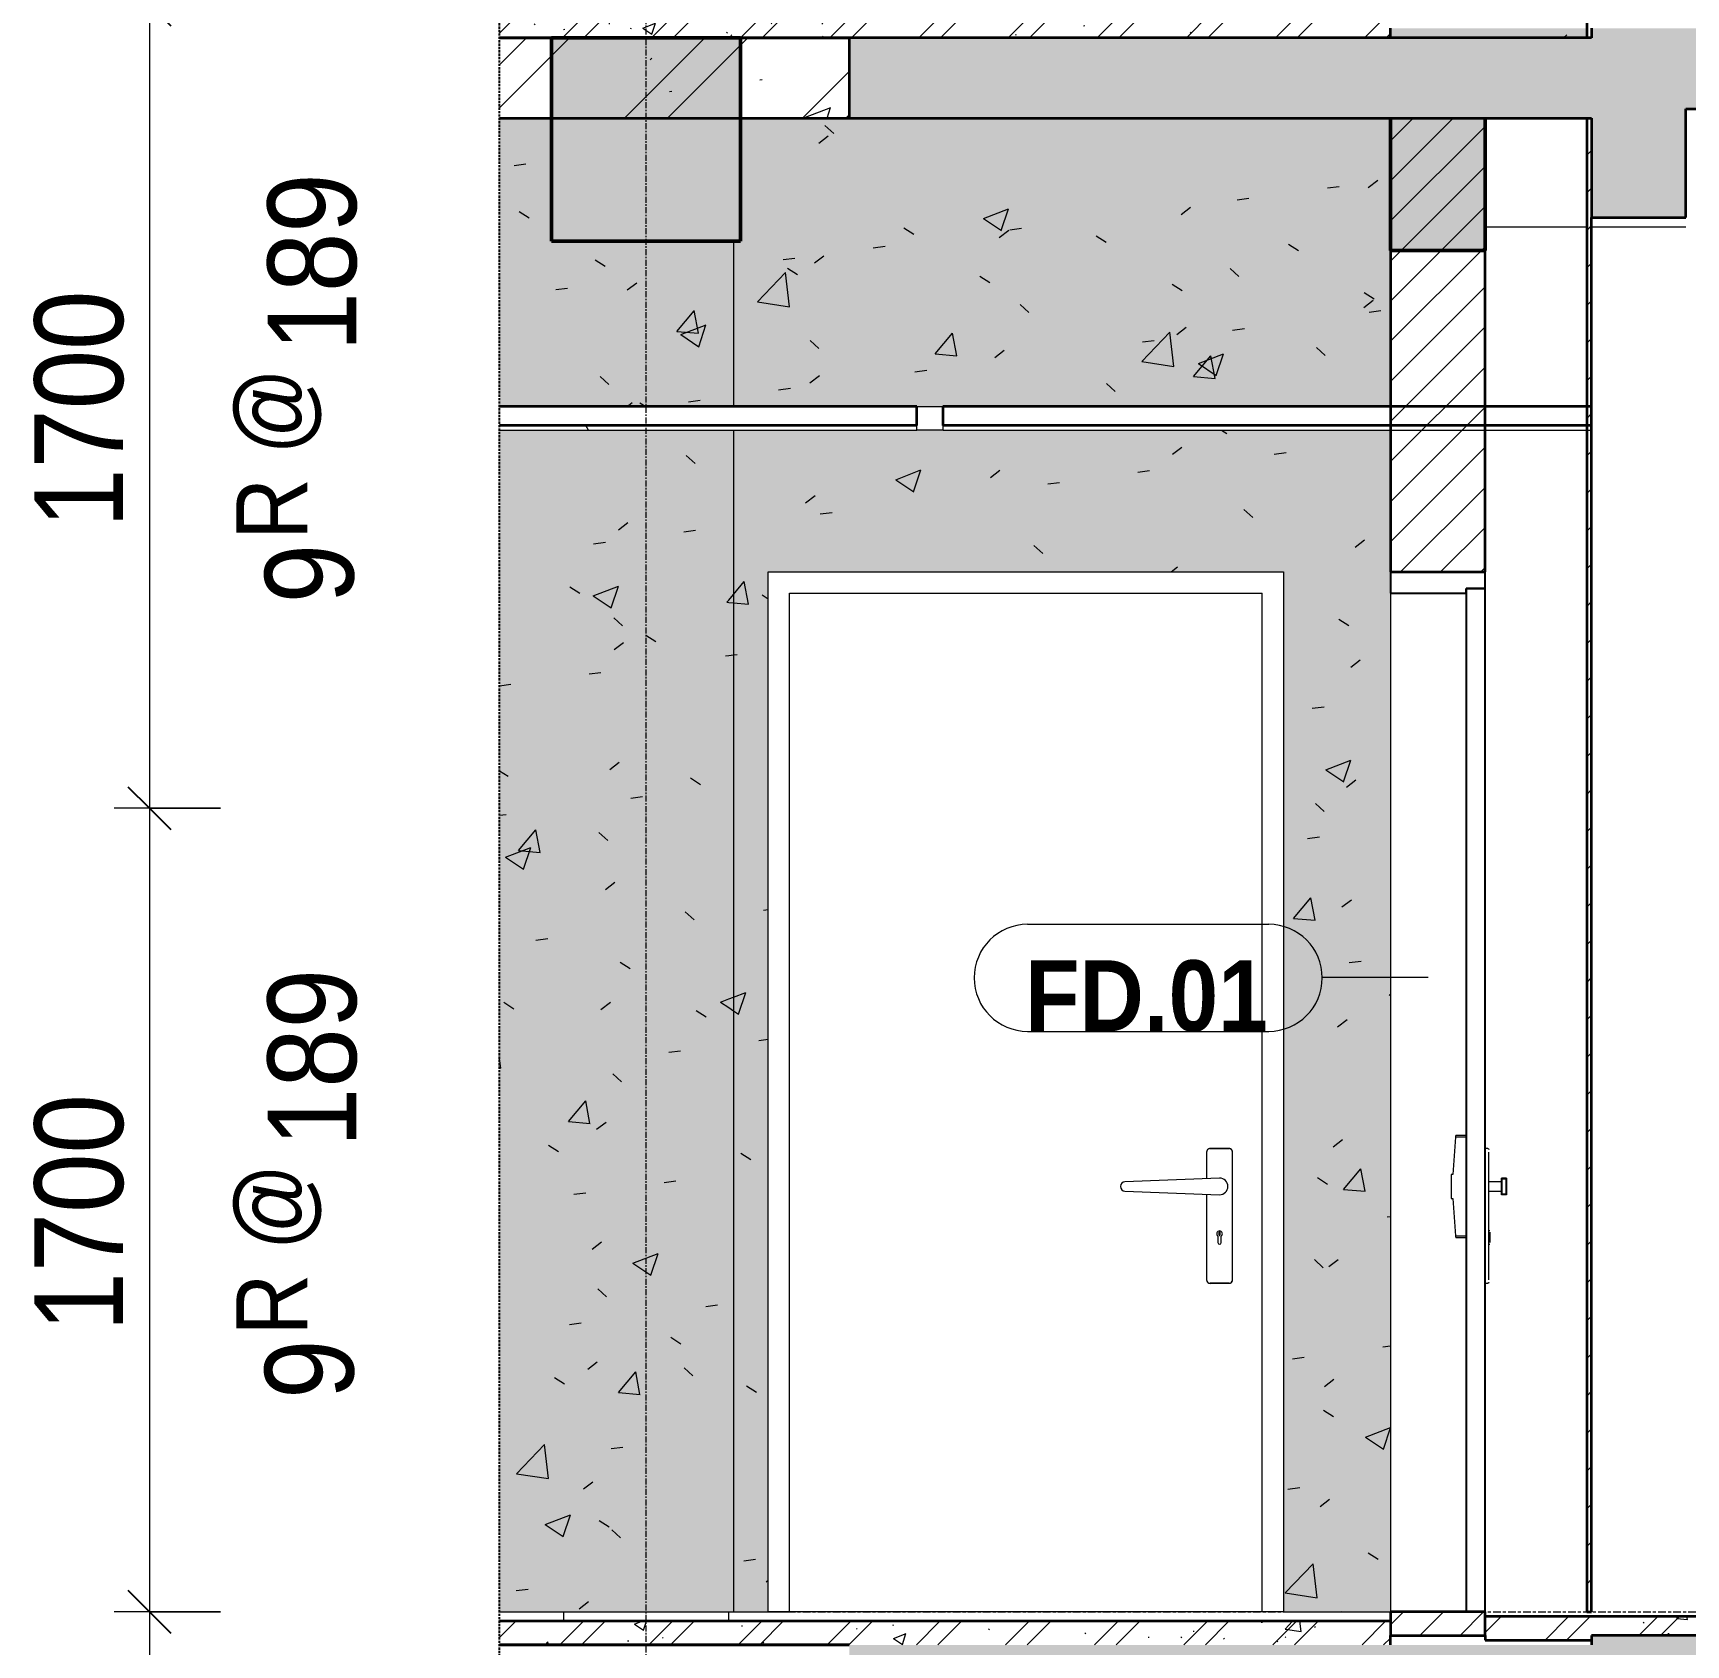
# Model space of a CAD drawing. Header units: millimetres. Extents: x 112507 to 177976, y -4970 to 80839.
# Drawn here: x 161123 to 164620, y 2130 to 5540 of the extents above; entities that cross this region are included whole.
import ezdxf

# ---------------------------------------------------------------- set-up
doc = ezdxf.new("R2010")
doc.units = ezdxf.units.MM
for name, pattern in [('Centre', [31.75, 6.35, -4.7625, 15.875, -4.7625]), ('Grid Line', [22.225, 12.7, -3.175, 3.175, -3.175]), ('Hidden', [7.14375, 4.7625, -2.38125])]:
    doc.linetypes.add(name, pattern=pattern)
for name, color, linetype, lineweight in [('0-4', 90, 'Continuous', 5), ('A-ANNO-DIMS', 211, 'Continuous', 9), ('A-ANNO-DIMS-75', 211, 'Continuous', 9), ('A-CLNG', 13, 'Continuous', 18), ('A-CLNG-1', 7, 'Continuous', 35), ('A-CLNG-FNSH-1', 250, 'Continuous', 18), ('A-CLNG-PATT-1', 13, 'Continuous', 18), ('A-DETL-GENF', 92, 'Continuous', 18), ('A-DETL-GENF-3', 254, 'Continuous', 18), ('A-DETL-GENF-4', 92, 'Hidden', 25), ('A-DETL-MEDM', 33, 'Continuous', 35), ('A-DOOR', 31, 'Continuous', 18), ('A-DOOR-3', 31, 'Continuous', 25), ('A-DOOR-FRAM', 31, 'Continuous', 25), ('A-DOOR-FRAM-1', 31, 'Continuous', 18), ('A-DOOR-IDEN', 31, 'Continuous', 9), ('A-FLOR-FNSH-1', 7, 'Continuous', 35), ('A-FLOR-LEVL-2', 51, 'Centre', 9), ('A-FLOR-PATT-1', 253, 'Continuous', 18), ('A-FLOR-PATT-2', 8, 'Continuous', 18), ('A-WALL', 113, 'Continuous', 18), ('A-WALL-1', 7, 'Continuous', 35), ('A-WALL-PATT-2', 111, 'Continuous', 18), ('I-WALL', 2, 'Continuous', 18), ('S-BEAM-1', 43, 'Continuous', 5), ('S-BEAM-2', 90, 'Continuous', 50), ('S-BEAM-3', 250, 'Continuous', 18), ('S-COLS-6', 250, 'Continuous', 18), ('S-GRID-1', 1, 'Grid Line', 9), ('S-STRS-IDEN-1', 31, 'Continuous', 9)]:
    doc.layers.add(name, color=color, linetype=linetype, lineweight=lineweight)
doc.styles.add('Arial_B_2', font='arialbd.ttf', dxfattribs={"width": 0.9, "height": 150})
doc.styles.add('UTM Avo_1', font='', dxfattribs={"width": 0.9, "height": 187.5})
doc.styles.add('UTM Avo_2', font='', dxfattribs={"width": 0.9, "height": 150})
doc.styles.add('UTM Avo_3', font='', dxfattribs={"width": 0.9, "height": 187.5})
doc.styles.get('UTM Avo_1').set_extended_font_data('UTM Avo')
doc.styles.get('UTM Avo_2').set_extended_font_data('UTM Avo')
doc.styles.get('UTM Avo_3').set_extended_font_data('UTM Avo')
doc.dimstyles.new('1_Dim_chi_tiet_2_5_2', dxfattribs={"dimscale": 304.8, "dimtxt": 187.368928, "dimasz": 0.295276, "dimexe": 0.246063, "dimexo": 0.0625, "dimgap": 0.024606, "dimtad": 1, "dimdec": 0, "dimrnd": 5, "dimzin": 0, "dimdsep": 46, "dimtxsty": 'UTM Avo_1', "dimblk1": 'OBLIQUE', "dimblk2": 'OBLIQUE', "dimsah": 1, "dimcen": 0.09, "dimdle": 0.246063, "dimazin": 0, "dimtfac": 1, "dimtdec": 4, "dimtix": 1, "dimtmove": 0, "dimatfit": 3, "dimfxl": 0.492126, "dimfxlon": 1, "dimtvp": 1, "dimtolj": 1, "dimtzin": 0, "dimarcsym": 2})
pattern_1 = [(50, (74551.6, 15225), (546.553, -47.817), [57.15, -628.65]), (355, (74551.6, 15225), (-105.728, 573.17), [45.72, -502.92]), (100.451, (74597.17, 15221), (440.828, 525.35), [48.57, -534.27]), (46.184, (74551.6, 15377.4), (813.237, -126.13), [85.725, -942.975]), (96.636, (74619.4, 15366.9), (712.21, 742.28), [72.855, -801.405]), (351.184, (74551.6, 15377.4), (712.215, 742.276), [68.58, -754.38]), (21, (74627.8, 15339.3), (454.843, -306.796), [57.15, -628.65]), (326, (74627.8, 15339.3), (185.406, 552.564), [45.72, -502.92]), (71.451, (74665.7, 15313.73), (640.25, 245.764), [48.57, -534.27]), (37.5, (74551.62, 15225), (9.2664, 253.665), [5.029, -491.795, 5.029, -505.511, -504.825]), (37.5, (74551.62, 15225), (9.2664, 253.665), [-1007.364, 5.029, -499.796]), (7.5, (74551.62, 15225), (200.4594, 300.5414), [5.029, -286.055, 5.029, -480.365, -192.405]), (7.5, (74551.62, 15225), (200.4594, 300.5414), [-776.478, 5.029, -187.376]), (327.5, (74381.7, 15225), (406.773, -17.1864), [5.029, -185.471, 5.029, -589.331, -788.67]), (327.5, (74381.7, 15225), (406.773, -17.1864), [-784.86, 5.029, -783.641]), (317.5, (74305.5, 15225), (444.388, 76.28), [5.029, -242.621, 5.029, -389.687, -560.07]), (317.5, (74305.5, 15225), (444.388, 76.28), [-642.366, 5.03, -555.04]), (45, (74551.62, 15225), (-188.5854, 188.5854), []), (45, (74551.62, 15510.75), (-188.5854, 188.5854), [])]
pattern_2 = [(50, (167034.5, 15225), (273.276, -23.909), [28.575, -314.325]), (355, (167034.5, 15225), (-52.8646, 286.585), [22.86, -251.46]), (100.451, (167057.26, 15223), (220.414, 262.6745), [24.285, -267.135]), (46.184, (167034.5, 15301.2), (406.619, -63.0646), [42.862, -471.487]), (96.636, (167068.37, 15295.94), (356.104, 371.141), [36.428, -400.703]), (351.184, (167034.5, 15301.2), (356.107, 371.138), [34.29, -377.19]), (21, (167072.6, 15282.15), (227.4212, -153.398), [28.575, -314.325]), (326, (167072.6, 15282.15), (92.7027, 276.282), [22.86, -251.46]), (71.451, (167091.54, 15269.37), (320.1254, 122.8816), [24.285, -267.135]), (37.5, (167034.49, 15225), (4.6325, 126.8326), [2.515, -245.897, 2.515, -252.755, -252.413]), (37.5, (167034.49, 15225), (4.6325, 126.8326), [-503.682, 2.515, -249.898]), (7.5, (167034.49, 15225), (100.2292, 150.2711), [2.515, -143.027, 2.515, -240.182, -96.203]), (7.5, (167034.49, 15225), (100.2292, 150.2711), [-388.239, 2.515, -93.688]), (327.5, (166949.53, 15225), (203.38684, -8.5935), [2.515, -92.735, 2.515, -294.665, -394.335]), (327.5, (166949.53, 15225), (203.38684, -8.5935), [-392.43, 2.515, -391.82]), (317.5, (166911.43, 15225), (222.1944, 38.1398), [2.515, -121.31, 2.515, -194.843, -280.035]), (317.5, (166911.43, 15225), (222.1944, 38.1398), [-321.183, 2.515, -277.52]), (45, (167034.49, 15225), (-94.2927, 94.2927), []), (45, (167034.49, 15367.88), (-94.2927, 94.2927), [])]
pattern_3 = [(50, (167034.5, 15225), (546.553, -47.817), [57.15, -628.65]), (355, (167034.5, 15225), (-105.728, 573.17), [45.72, -502.92]), (100.451, (167080.04, 15221), (440.828, 525.35), [48.57, -534.27]), (46.184, (167034.5, 15377.4), (813.237, -126.13), [85.725, -942.975]), (96.636, (167102.26, 15366.9), (712.207, 742.283), [72.855, -801.405]), (351.184, (167034.5, 15377.4), (712.215, 742.276), [68.58, -754.38]), (21, (167110.7, 15339.3), (454.843, -306.796), [57.15, -628.65]), (326, (167110.7, 15339.3), (185.406, 552.564), [45.72, -502.92]), (71.451, (167148.6, 15313.73), (640.251, 245.764), [48.57, -534.27]), (37.5, (167034.49, 15225), (9.2664, 253.665), [25.146, -471.678, 25.146, -485.394, -504.825]), (37.5, (167034.49, 15225), (9.2664, 253.665), [-1007.364, 25.146, -479.679]), (7.5, (167034.5, 15225), (200.4594, 300.5414), [25.146, -265.938, 25.146, -460.248, -192.405]), (7.5, (167034.5, 15225), (200.4594, 300.5414), [-776.478, 25.146, -167.259]), (327.5, (166864.56, 15225), (406.7728, -17.1864), [25.146, -165.354, 25.146, -569.214, -788.67]), (327.5, (166864.56, 15225), (406.7728, -17.1864), [-784.86, 25.146, -763.524]), (317.5, (166788.36, 15225), (444.388, 76.28), [25.146, -222.504, 25.146, -369.57, -560.07]), (317.5, (166788.36, 15225), (444.388, 76.28), [-642.366, 25.146, -534.924])]

# ---------------------------------------------------------------- blocks, each defined once
blk = doc.blocks.new('NCV_TKTC_KET CAU_rvt-6-TKCS_THANG BỘ TB5 - MẶT CẮT')
at = {"layer": 'A-FLOR-PATT-1'}
h = blk.add_hatch(dxfattribs=at)
h.set_pattern_fill('FP_8', color=256, style=0, pattern_type=2)
h.set_pattern_definition(pattern_1)
h.paths.add_polyline_path([(70204.1, 5360), (70366.9, 5360), (70366.9, 5530), (69626.9, 5530), (69626.9, 5360)])
h = blk.add_hatch(dxfattribs=at)
h.set_pattern_fill('FP_8', color=256, style=0, pattern_type=2)
h.set_pattern_definition(pattern_1)
h.paths.add_polyline_path([(70204.1, 5360), (70366.9, 5360), (70366.9, 5530), (69626.9, 5530), (69626.9, 5360)])
at = {"layer": 'S-BEAM-1'}
for points in [[(69736.9, 5100), (70136.9, 5100), (70136.9, 5530), (69736.9, 5530)], [(71711.9, 5080), (71711.9, 5360), (71511.9, 5360), (71511.9, 5080)]]:
    blk.add_hatch(color=256, dxfattribs=at).paths.add_polyline_path(points)
at = {"layer": 'A-FLOR-FNSH-1'}
for p, q in [((70366.9, 5530), (69626.9, 5530)), ((69626.9, 5360), (70366.9, 5360)), ((70366.9, 2130), (69626.9, 2130))]:
    blk.add_line(p, q, dxfattribs=at)
at = {"layer": 'S-BEAM-2'}
for p, q in [((70136.9, 5530), (69736.9, 5530)), ((69736.9, 5530), (69736.9, 5100)), ((70136.9, 5100), (70136.9, 5530)), ((71511.9, 5360), (71511.9, 5080)), ((71711.9, 5080), (71711.9, 5360)), ((69736.9, 5100), (70136.9, 5100)), ((71511.9, 5080), (71711.9, 5080))]:
    blk.add_line(p, q, dxfattribs=at)
at = {"layer": 'S-BEAM-3'}
for p, q in [((71711.9, 5130), (71926.9, 5130)), ((71936.9, 5130), (72136.9, 5130))]:
    blk.add_line(p, q, dxfattribs=at)
at = {"layer": 'S-COLS-6'}
for p, q in [((69761.9, 2200), (69761.9, 2180)), ((70111.9, 2180), (70111.9, 2200))]:
    blk.add_line(p, q, dxfattribs=at)
blk = doc.blocks.new('FD_01 - FD_01-1200x2200mm-V77-TKCS_THANG BỘ TB5 - MẶT CẮT')
at = {"layer": 'A-DOOR'}
for p, q in [((71649.6, 3204.4), (71643.4, 3125.4)), ((71671.9, 3204.4), (71649.6, 3204.4)), ((71671.9, 3208), (71649.9, 3208)), ((71671.9, 2995.6), (71671.9, 3204.4)), ((71717.9, 3180), (71711.9, 3180)), ((71719.9, 2902.5), (71719.9, 3172.5)), ((71640.2, 3125.4), (71640.2, 3074.6)), ((71643.4, 3125.4), (71640.2, 3125.4)), ((71757, 3117.5), (71746.9, 3117.5)), ((71746.9, 3116.4), (71746.9, 3117.5)), ((71757, 3117.5), (71757, 3116.4)), ((71746.9, 3110), (71720, 3110)), ((71720, 3109.7), (71720, 3110)), ((71720, 3090), (71720, 3090.3)), ((71720, 3090), (71746.9, 3090)), ((71746.9, 3082.5), (71746.9, 3083.6)), ((71757, 3082.5), (71746.9, 3082.5)), ((71757, 3083.6), (71757, 3082.5)), ((71640.2, 3074.6), (71643.4, 3074.6)), ((71643.4, 3074.6), (71649.6, 2995.6)), ((71649.6, 2995.6), (71671.9, 2995.6)), ((71649.9, 2992.1), (71671.9, 2992.1)), ((71721.9, 3006), (71719.9, 3006)), ((71721.9, 2995.1), (71719.9, 2995.1)), ((71719.9, 2977.7), (71721.9, 2977.7)), ((71721.9, 3003.2), (71721.9, 2995.1)), ((71721.9, 3003), (71721.9, 3003)), ((71721.9, 3003), (71721.9, 2997)), ((71721.9, 2997), (71721.9, 2997)), ((71721.9, 2995.1), (71721.9, 2996.2)), ((71721.9, 2995.1), (71721.9, 2981.2)), ((71721.9, 2981.2), (71721.9, 2981.2)), ((71711.9, 2895), (71717.9, 2895))]:
    blk.add_line(p, q, dxfattribs=at)
at = {"layer": 'A-DOOR', "flags": 128}
for points in [[(71649.9, 3208), (71649.8, 3207.5), (71649.7, 3206.3), (71649.6, 3204.4)], [(71717.9, 3180), (71718, 3180), (71718.1, 3180), (71718.2, 3180), (71718.3, 3180), (71718.3, 3180), (71718.4, 3179.9), (71718.5, 3179.9), (71718.6, 3179.9), (71718.6, 3179.9), (71718.7, 3179.8), (71718.8, 3179.8), (71718.9, 3179.8)], [(71719, 3179.7), (71719.1, 3179.7), (71719.1, 3179.6), (71719.2, 3179.6), (71719.3, 3179.5), (71719.3, 3179.4), (71719.4, 3179.4), (71719.4, 3179.3), (71719.5, 3179.3), (71719.5, 3179.2), (71719.6, 3179.1), (71719.6, 3179.1), (71719.7, 3179), (71719.7, 3178.9), (71719.7, 3178.9), (71719.8, 3178.8), (71719.8, 3178.7), (71719.8, 3178.6), (71719.9, 3178.6), (71719.9, 3178.5), (71719.9, 3178.4), (71719.9, 3178.3), (71719.9, 3178.3), (71719.9, 3178.2), (71719.9, 3178.1), (71719.9, 3178), (71719.9, 3178)], [(71649.6, 2995.6), (71649.7, 2993.7), (71649.8, 2992.5), (71649.9, 2992.1)], [(71718.9, 2895.2), (71718.8, 2895.2), (71718.7, 2895.2), (71718.7, 2895.1), (71718.6, 2895.1), (71718.5, 2895.1), (71718.4, 2895.1), (71718.4, 2895), (71718.3, 2895), (71718.2, 2895), (71718.1, 2895), (71718, 2895), (71718, 2895), (71717.9, 2895)], [(71719.9, 2897), (71719.9, 2896.9), (71719.9, 2896.8), (71719.9, 2896.8), (71719.9, 2896.7), (71719.9, 2896.6), (71719.9, 2896.5), (71719.9, 2896.4), (71719.8, 2896.4), (71719.8, 2896.3), (71719.8, 2896.2), (71719.7, 2896.1), (71719.7, 2896.1), (71719.7, 2896), (71719.6, 2895.9), (71719.6, 2895.9), (71719.5, 2895.8), (71719.5, 2895.7), (71719.4, 2895.7), (71719.4, 2895.6), (71719.3, 2895.6), (71719.3, 2895.5), (71719.2, 2895.5), (71719.1, 2895.4), (71719.1, 2895.4), (71719, 2895.3)]]:
    blk.add_lwpolyline(points, dxfattribs=at)
at = {"layer": 'A-DOOR-3'}
for p, q in [((71711.9, 4365), (71671.9, 4365)), ((71671.9, 4365), (71671.9, 2200)), ((71711.9, 2200), (71711.9, 4365)), ((71757, 3116.4), (71746.9, 3116.4)), ((71746.9, 3116.4), (71746.9, 3083.6)), ((71757, 3083.6), (71757, 3116.4)), ((71746.9, 3083.6), (71757, 3083.6)), ((71671.9, 2200), (71711.9, 2200))]:
    blk.add_line(p, q, dxfattribs=at)
at = {"layer": 'A-DOOR-FRAM'}
for p, q in [((71711.9, 4400), (71511.9, 4400)), ((71511.9, 4400), (71511.9, 4355)), ((71711.9, 4365), (71711.9, 4400)), ((71511.9, 4355), (71671.9, 4355)), ((71671.9, 4355), (71671.9, 4365)), ((71671.9, 4365), (71711.9, 4365))]:
    blk.add_line(p, q, dxfattribs=at)
at = {"layer": 'A-DOOR-FRAM-1'}
blk.add_line((71511.9, 4355), (71511.9, 2200), dxfattribs=at)
blk = doc.blocks.new('FD_05 - FD_05-1000x2200mm-835433-TKCS_THANG BỘ TB5 - MẶT CẮT')
at = {"layer": 'A-DOOR'}
for p, q in [((71122.8, 3172.5), (71122.8, 3116.5)), ((71170.3, 3180), (71130.3, 3180)), ((71130.3, 3180), (71170.3, 3180)), ((71177.8, 2902.5), (71177.8, 3172.5)), ((71150.3, 3117.5), (70949.9, 3110)), ((70949.9, 3090), (71150.3, 3082.5)), ((71122.8, 3083.5), (71122.8, 2902.5)), ((71146.8, 2995.1), (71146.8, 2981.2)), ((71149.6, 2997), (71149.6, 3003)), ((71151, 3003), (71151, 2997)), ((71153.8, 2981.2), (71153.8, 2995.1)), ((71130.3, 2895), (71170.3, 2895)), ((71170.3, 2895), (71130.3, 2895))]:
    blk.add_line(p, q, dxfattribs=at)
at = {"layer": 'A-DOOR', "flags": 128}
for points in [[(71130.3, 3180), (71130, 3180), (71129.7, 3180), (71129.4, 3179.9), (71129.1, 3179.9), (71128.8, 3179.9), (71128.5, 3179.8), (71128.2, 3179.7), (71128, 3179.6), (71127.7, 3179.5), (71127.4, 3179.4), (71127.1, 3179.3), (71126.8, 3179.2), (71126.6, 3179), (71126.3, 3178.9), (71126.1, 3178.7), (71125.8, 3178.5), (71125.6, 3178.3), (71125.4, 3178.1), (71125.1, 3177.9), (71124.9, 3177.7), (71124.7, 3177.5), (71124.5, 3177.3), (71124.3, 3177), (71124.2, 3176.8), (71124, 3176.6), (71123.8, 3176.3), (71123.7, 3176), (71123.6, 3175.8), (71123.4, 3175.5), (71123.3, 3175.2), (71123.2, 3174.9), (71123.1, 3174.7), (71123, 3174.4), (71123, 3174.1), (71122.9, 3173.8), (71122.9, 3173.5), (71122.8, 3173.2), (71122.8, 3172.9), (71122.8, 3172.6), (71122.8, 3172.5)], [(71177.8, 3172.5), (71177.8, 3172.8), (71177.8, 3173.1), (71177.8, 3173.4), (71177.7, 3173.7), (71177.7, 3174), (71177.6, 3174.3), (71177.5, 3174.6), (71177.4, 3174.9), (71177.3, 3175.1), (71177.2, 3175.4), (71177.1, 3175.7), (71177, 3176), (71176.8, 3176.2), (71176.7, 3176.5), (71176.5, 3176.7), (71176.3, 3177), (71176.1, 3177.2), (71175.9, 3177.4), (71175.7, 3177.7), (71175.5, 3177.9), (71175.3, 3178.1), (71175.1, 3178.3), (71174.9, 3178.5), (71174.6, 3178.6), (71174.4, 3178.8), (71174.1, 3179), (71173.8, 3179.1), (71173.6, 3179.3), (71173.3, 3179.4), (71173, 3179.5), (71172.7, 3179.6), (71172.5, 3179.7), (71172.2, 3179.8), (71171.9, 3179.8), (71171.6, 3179.9), (71171.3, 3179.9), (71171, 3180), (71170.7, 3180), (71170.4, 3180), (71170.3, 3180)], [(71122.8, 2902.5), (71122.8, 2902.2), (71122.8, 2901.9), (71122.9, 2901.6), (71122.9, 2901.3), (71123, 2901), (71123, 2900.7), (71123.1, 2900.4), (71123.2, 2900.2), (71123.3, 2899.9), (71123.4, 2899.6), (71123.5, 2899.3), (71123.7, 2899), (71123.8, 2898.8), (71124, 2898.5), (71124.1, 2898.3), (71124.3, 2898), (71124.5, 2897.8), (71124.7, 2897.6), (71124.9, 2897.3), (71125.1, 2897.1), (71125.3, 2896.9), (71125.5, 2896.7), (71125.8, 2896.5), (71126, 2896.4), (71126.3, 2896.2), (71126.5, 2896), (71126.8, 2895.9), (71127.1, 2895.8), (71127.3, 2895.6), (71127.6, 2895.5), (71127.9, 2895.4), (71128.2, 2895.3), (71128.5, 2895.2), (71128.8, 2895.2), (71129.1, 2895.1), (71129.3, 2895.1), (71129.6, 2895), (71129.9, 2895), (71130.2, 2895), (71130.3, 2895)], [(71170.3, 2895), (71170.6, 2895), (71170.9, 2895), (71171.2, 2895.1), (71171.5, 2895.1), (71171.8, 2895.1), (71172.1, 2895.2), (71172.4, 2895.3), (71172.7, 2895.4), (71173, 2895.5), (71173.2, 2895.6), (71173.5, 2895.7), (71173.8, 2895.8), (71174, 2896), (71174.3, 2896.1), (71174.5, 2896.3), (71174.8, 2896.5), (71175, 2896.7), (71175.3, 2896.9), (71175.5, 2897.1), (71175.7, 2897.3), (71175.9, 2897.5), (71176.1, 2897.7), (71176.3, 2898), (71176.5, 2898.2), (71176.6, 2898.4), (71176.8, 2898.7), (71176.9, 2899), (71177.1, 2899.2), (71177.2, 2899.5), (71177.3, 2899.8), (71177.4, 2900.1), (71177.5, 2900.3), (71177.6, 2900.6), (71177.6, 2900.9), (71177.7, 2901.2), (71177.7, 2901.5), (71177.8, 2901.8), (71177.8, 2902.1), (71177.8, 2902.4), (71177.8, 2902.5)]]:
    blk.add_lwpolyline(points, dxfattribs=at)
at = {"layer": 'A-DOOR'}
for centre, radius, start, end in [((71130.3, 3172.5), 7.5, 135, 180), ((71130.3, 3172.5), 7.5, 90, 132.2186), ((71170.3, 3172.5), 7.5, 0, 90), ((71150.3, 3100), 17.5, 0, 90), ((70950.3, 3100), 10, 92.1456, 180), ((70950.3, 3100), 10, 180, 267.8544), ((71150.3, 3100), 17.5, 270, 0), ((71150.3, 3000), 6, 305.6853, 234.3147), ((71150.3, 2981.2), 3.5, 180, 0), ((71150.3, 3003), 0.7, 0, 180), ((71150.3, 2997), 0.7, 180, 0), ((71150.3, 2997), 0.7, 195, 255), ((71150.3, 3003), 0.7, 120, 150), ((71150.3, 2997), 0.7, 285, 345), ((71150.3, 3003), 0.7, 30, 60), ((71130.3, 2902.5), 7.52, 180, 225), ((71170.3, 2902.5), 7.5, 270, 0), ((71130.3, 2902.5), 7.52, 227.7229, 270)]:
    blk.add_arc(centre, radius, start, end, dxfattribs=at)
at = {"layer": 'A-DOOR-FRAM-1'}
for p, q in [((70240.3, 2200), (70240.3, 4355)), ((70240.3, 4355), (71240.3, 4355)), ((71240.3, 2200), (71240.3, 4355)), ((70195.3, 2200), (70240.3, 2200)), ((71285.3, 2200), (71240.3, 2200))]:
    blk.add_line(p, q, dxfattribs=at)
blk = doc.blocks.new('BORDER VIEW - BORDER VIEW-3767319-TKCS_THANG BỘ TB5 - MẶT CẮT')
at = {"layer": 'A-DETL-GENF-4'}
blk.add_line((69626.9, -2344.9), (69626.9, 34042.6), dxfattribs=at)
blk = doc.blocks.new('DIMBLOCK178-TKCS_THANG BỘ TB5 - MẶT CẮT')
at = {"layer": 'A-ANNO-DIMS-75', "lineweight": 25}
for p, q in [((161369.2, 5600), (161324.2, 5645)), ((161369.2, 5600), (161414.2, 5555)), ((161369.2, 3900), (161324.2, 3945)), ((161369.2, 3900), (161414.2, 3855))]:
    blk.add_line(p, q, dxfattribs=at)
at = {"layer": 'A-ANNO-DIMS-75'}
for p, q in [((161519.2, 5600), (161294.2, 5600)), ((161369.2, 5600), (161369.2, 3900)), ((161369.2, 5600), (161519.2, 5600)), ((161519.2, 3900), (161294.2, 3900)), ((161369.2, 3900), (161519.2, 3900))]:
    blk.add_line(p, q, dxfattribs=at)
at = {"layer": 'A-ANNO-DIMS-75', "color": 0, "insert": (161125.7, 4493.2), "char_height": 187.5, "width": 616.236, "attachment_point": 1, "rotation": 90, "line_spacing_factor": 1.110334, "style": 'UTM Avo_1'}
blk.add_mtext('1700', dxfattribs=at)
blk = doc.blocks.new('_Oblique')
at = {"color": 0, "linetype": 'ByBlock', "lineweight": -2}
blk.add_line((-0.5, -0.5), (0.5, 0.5), dxfattribs=at)
blk = doc.blocks.new('DIMBLOCK179-TKCS_THANG BỘ TB5 - MẶT CẮT')
at = {"layer": 'A-ANNO-DIMS-75', "lineweight": 25}
for p, q in [((161369.2, 3900), (161324.2, 3945)), ((161369.2, 3900), (161414.2, 3855)), ((161369.2, 2200), (161324.2, 2245)), ((161369.2, 2200), (161414.2, 2155))]:
    blk.add_line(p, q, dxfattribs=at)
at = {"layer": 'A-ANNO-DIMS-75'}
for p, q in [((161519.2, 3900), (161294.2, 3900)), ((161369.2, 3900), (161369.2, 2200)), ((161369.2, 3900), (161519.2, 3900)), ((161519.2, 2200), (161294.2, 2200)), ((161369.2, 2200), (161519.2, 2200))]:
    blk.add_line(p, q, dxfattribs=at)
at = {"layer": 'A-ANNO-DIMS-75', "color": 0, "insert": (161125.7, 2793.2), "char_height": 187.5, "width": 616.236, "attachment_point": 1, "rotation": 90, "line_spacing_factor": 1.110334, "style": 'UTM Avo_1'}
blk.add_mtext('1700', dxfattribs=at)
blk = doc.blocks.new('DIMBLOCK180-TKCS_THANG BỘ TB5 - MẶT CẮT')
at = {"layer": 'A-ANNO-DIMS-75', "lineweight": 25}
for p, q in [((161369.2, 2200), (161324.2, 2245)), ((161369.2, 2200), (161414.2, 2155)), ((161369.2, 650), (161324.2, 695)), ((161369.2, 650), (161414.2, 605))]:
    blk.add_line(p, q, dxfattribs=at)
at = {"layer": 'A-ANNO-DIMS-75'}
for p, q in [((161519.2, 2200), (161294.2, 2200)), ((161369.2, 2200), (161369.2, 650)), ((161369.2, 2200), (161519.2, 2200)), ((161519.2, 650), (161294.2, 650)), ((161369.2, 650), (161519.2, 650))]:
    blk.add_line(p, q, dxfattribs=at)
at = {"layer": 'A-ANNO-DIMS-75', "color": 0, "insert": (161125.7, 1168.2), "char_height": 187.5, "width": 616.236, "attachment_point": 1, "rotation": 90, "line_spacing_factor": 1.110334, "style": 'UTM Avo_1'}
blk.add_mtext('1550', dxfattribs=at)
blk = doc.blocks.new('M_Stair Run Tag - Standard-143073-TKCS_THANG BỘ TB5 - MẶT CẮT')
at = {"layer": 'S-STRS-IDEN-1', "insert": (69070.2, -1469.4), "char_height": 150, "width": 705.375, "attachment_point": 2, "rotation": 90, "line_spacing_factor": 1.107334, "style": 'UTM Avo_2'}
blk.add_mtext('\\pt857.25,1714.5,2571.75,3429,4286.25,5143.5,6000.75,6858,7715.25,8572.5,9429.75,10287,11144.25,12001.5,12858.75,13716,14573.25,15430.5,16287.75,17145,18002.25,18859.5,19716.75,20574,21431.25,22288.5,23145.75,24003,24860.25,25717.5,26574.75,27432;R @', dxfattribs=at)
blk = doc.blocks.new('STN_Door Tag - STN_Door Tag-1788670-TKCS_THANG BỘ TB5 - MẶT CẮT')
at = {"layer": 'A-DOOR-IDEN'}
for p, q in [((70661.1, 30925.3), (71171.1, 30925.3)), ((70661.1, 30698.8), (71171.1, 30698.8))]:
    blk.add_line(p, q, dxfattribs=at)
for centre, start, end in [((70661.1, 30812.1), 90, 270), ((71171.1, 30812.1), 270, 90)]:
    blk.add_arc(centre, 113.2, start, end, dxfattribs=at)

msp = doc.modelspace()

# ---------------------------------------------------------------- hatches: boundary and pattern name
at = {"layer": 'A-CLNG-PATT-1'}
h = msp.add_hatch(dxfattribs=at)
h.set_pattern_fill('FP_11', color=256, style=0, pattern_type=2)
h.set_pattern_definition([(0, (167034.49, 15225), (609.6, 152.4), [25.146, -432.054, 25.146, -432.054, -2438.4]), (0, (167034.49, 15225), (609.6, 152.4), [-914.4, 25.146, -889.254, 25.146, -432.054, -1066.8]), (0, (167034.49, 15225), (609.6, 152.4), [-2286, 25.146, -279.654, 25.146, -736.854]), (120, (167263.09, 15301.2), (-436.7823, 451.729), [25.146, -432.054, 25.146, -432.054, -2438.4]), (120, (167263.09, 15301.2), (-436.7823, 451.729), [-914.4, 25.146, -889.254, 25.146, -432.054, -1066.8]), (120, (167263.09, 15301.2), (-436.7823, 451.729), [-2286, 25.146, -279.654, 25.146, -736.854]), (240, (167339.29, 15606), (-172.8177, -604.129), [25.146, -432.054, 25.146, -432.054, -2438.4]), (240, (167339.29, 15606), (-172.8177, -604.129), [-914.4, 25.146, -889.254, 25.146, -432.054, -1066.8]), (240, (167339.29, 15606), (-172.8177, -604.129), [-2286, 25.146, -279.654, 25.146, -736.854])])
h.paths.add_polyline_path([(162109.8, 4700), (162992.6, 4700), (162992.6, 4710), (162109.8, 4710), (162109.8, 4703.8)])
h.paths.add_polyline_path([(164419.8, 4700), (164419.8, 4710), (163047.8, 4710), (163047.8, 4700), (163915.2, 4700)])
at = {"layer": 'A-DETL-GENF-3'}
h = msp.add_hatch(dxfattribs=at)
h.set_pattern_fill('FP_8', color=256, style=0, pattern_type=2)
h.set_pattern_definition([(50, (167034.5, 15225), (546.553, -47.817), [57.15, -628.65]), (355, (167034.5, 15225), (-105.728, 573.17), [45.72, -502.92]), (100.451, (167080.04, 15221), (440.828, 525.35), [48.57, -534.27]), (46.184, (167034.5, 15377.4), (813.237, -126.128), [85.725, -942.975]), (96.636, (167102.26, 15366.9), (712.207, 742.283), [72.855, -801.405]), (351.184, (167034.5, 15377.4), (712.215, 742.276), [68.58, -754.38]), (21, (167110.7, 15339.3), (454.843, -306.796), [57.15, -628.65]), (326, (167110.7, 15339.3), (185.406, 552.564), [45.72, -502.92]), (71.451, (167148.6, 15313.73), (640.251, 245.764), [48.57, -534.27]), (37.5, (167034.49, 15225), (9.2664, 253.665), [5.029, -491.795, 5.029, -505.511, -504.825]), (37.5, (167034.49, 15225), (9.2664, 253.665), [-1007.364, 5.029, -499.796]), (7.5, (167034.5, 15225), (200.4594, 300.5414), [5.029, -286.055, 5.029, -480.365, -192.405]), (7.5, (167034.5, 15225), (200.4594, 300.5414), [-776.478, 5.029, -187.376]), (327.5, (166864.56, 15225), (406.7728, -17.1864), [5.029, -185.471, 5.029, -589.331, -788.67]), (327.5, (166864.56, 15225), (406.7728, -17.1864), [-784.86, 5.029, -783.641]), (317.5, (166788.36, 15225), (444.388, 76.2803), [5.029, -242.621, 5.029, -389.687, -560.07]), (317.5, (166788.36, 15225), (444.388, 76.2803), [-642.366, 5.029, -555.041]), (45, (167034.5, 15225), (-188.5854, 188.5854), []), (45, (167034.5, 15510.75), (-188.5854, 188.5854), [])])
h.paths.add_polyline_path([(170416.1, 50), (170719.8, 50), (170719.8, 650), (168819.8, 650), (168819.8, 450), (170416.1, 450)])
h.paths.add_polyline_path([(166799.8, 1750), (166999.8, 1750), (166999.8, 2150), (164419.8, 2150), (164419.8, 2130), (162849.8, 2130), (162849.8, 1960), (164419.8, 1960), (164419.8, 1750), (164619.8, 1750), (164619.8, 1980), (166799.8, 1980)])
h.paths.add_polyline_path([(170416.1, 3110), (170716.1, 3110), (170716.1, 3710), (170416.1, 3710)])
h.paths.add_polyline_path([(164419.8, 5150), (164619.8, 5150), (164619.8, 5380), (166281.9, 5380), (166281.9, 5150), (166481.9, 5150), (166481.9, 5550), (164419.8, 5550), (164419.8, 5530), (162849.8, 5530), (162849.8, 5360), (164419.8, 5360)])
h.paths.add_polyline_path([(170519.8, 5380), (170719.8, 5380), (170719.8, 5600), (170519.8, 5600), (170519.8, 5545.7)])
h.paths.add_polyline_path([(170416.1, 6700), (170716.1, 6700), (170716.1, 7300), (170416.1, 7300)])
h.paths.add_polyline_path([(166281.9, 8550), (166481.9, 8550), (166481.9, 8950), (164419.8, 8950), (164419.8, 8930), (162849.8, 8930), (162849.8, 8760), (164419.8, 8760), (164419.8, 8550), (164621.1, 8550), (164621.1, 8780), (166281.9, 8780)])
h.paths.add_polyline_path([(170719.8, 8780), (170719.8, 9000), (170519.8, 9000), (170519.8, 8780)])
h.paths.add_polyline_path([(170716.1, 10100), (170716.1, 10700), (170416.1, 10700), (170416.1, 10100)])
h.paths.add_polyline_path([(164619.8, 11950), (164619.8, 12180), (166281.9, 12180), (166281.9, 11950), (166481.9, 11950), (166481.9, 12350), (164419.8, 12350), (164419.8, 12330), (162849.8, 12330), (162849.8, 12160), (164419.8, 12160), (164419.8, 11950), (164529.4, 11950)])
h.paths.add_polyline_path([(170719.8, 12180), (170719.8, 12400), (170519.8, 12400), (170519.8, 12180)])
h.paths.add_polyline_path([(170416.1, 13500), (170716.1, 13500), (170716.1, 14100), (170416.1, 14100)])
h.paths.add_polyline_path([(164419.8, 15350), (164619.8, 15350), (164619.8, 15580), (166281.9, 15580), (166281.9, 15350), (166481.9, 15350), (166481.9, 15750), (164419.8, 15750), (164419.8, 15730), (162849.8, 15730), (162849.8, 15560), (164419.8, 15560), (164419.8, 15353.1)])
h.paths.add_polyline_path([(170519.8, 15580), (170719.8, 15580), (170719.8, 15800), (170519.8, 15800)])
h.paths.add_polyline_path([(170416.1, 16900), (170716.1, 16900), (170716.1, 17500), (170416.1, 17500)])
h.paths.add_polyline_path([(164529.4, 18750), (164619.8, 18750), (164619.8, 18980), (166281.9, 18980), (166281.9, 18750), (166481.9, 18750), (166481.9, 19150), (164419.8, 19150), (164419.8, 19130), (162849.8, 19130), (162849.8, 18960), (164419.8, 18960), (164419.8, 18750)])
h.paths.add_polyline_path([(170519.8, 18980), (170719.8, 18980), (170719.8, 19200), (170519.8, 19200)])
h.paths.add_polyline_path([(170416.1, 20300), (170716.1, 20300), (170716.1, 20900), (170416.1, 20900)])
h.paths.add_polyline_path([(164529.4, 22150), (164619.8, 22150), (164619.8, 22380), (166281.9, 22380), (166281.9, 22150), (166481.9, 22150), (166481.9, 22550), (164419.8, 22550), (164419.8, 22530), (162849.8, 22530), (162849.8, 22360), (164419.8, 22360), (164419.8, 22150)])
h.paths.add_polyline_path([(170716.1, 23700), (170716.1, 24300), (170416.1, 24300), (170416.1, 23700)])
h.paths.add_polyline_path([(164529.4, 25550), (164619.8, 25550), (164619.8, 25780), (166281.9, 25780), (166281.9, 25550), (166481.9, 25550), (166481.9, 25950), (164419.8, 25950), (164419.8, 25930), (162849.8, 25930), (162849.8, 25760), (164419.8, 25760), (164419.8, 25550)])
h.paths.add_polyline_path([(170519.8, 25780), (170719.8, 25780), (170719.8, 26000), (170519.8, 26000)])
h.paths.add_polyline_path([(170716.1, 27200), (170716.1, 27800), (170416.1, 27800), (170416.1, 27200)])
h.paths.add_polyline_path([(164619.8, 29150), (164619.8, 29350), (166281.9, 29350), (166281.9, 29150), (166481.9, 29150), (166481.9, 29550), (164419.8, 29550), (164419.8, 29500), (162849.8, 29500), (162849.8, 29350), (164419.8, 29350), (164419.8, 29150), (164529.4, 29150)])
h.paths.add_polyline_path([(170670.7, 29300), (170719.8, 29300), (170719.8, 29650), (170519.8, 29650), (170519.8, 29300)])
h.paths.add_polyline_path([(164619.8, 32800), (164619.8, 33000), (170719.8, 33000), (170719.8, 33200), (163219.8, 33200), (163219.8, 33000), (164318.2, 33000), (164318.2, 32800), (164529.4, 32800)])
at = {"layer": 'A-FLOR-PATT-2'}
h = msp.add_hatch(dxfattribs=at)
h.set_pattern_fill('FP_7', color=256, style=0, pattern_type=2)
h.set_pattern_definition(pattern_2)
h.paths.add_polyline_path([(163994.8, 5530), (163994.8, 5580), (162109.8, 5580), (162109.8, 5530), (163915.2, 5530)])
h = msp.add_hatch(dxfattribs=at)
h.set_pattern_fill('FP_7', color=256, style=0, pattern_type=2)
h.set_pattern_definition(pattern_2)
h.paths.add_polyline_path([(163994.8, 2130), (163994.8, 2180), (162109.8, 2180), (162109.8, 2130), (163915.2, 2130)])
h = msp.add_hatch(dxfattribs=at)
h.set_pattern_fill('FP_7', color=256, style=0, pattern_type=2)
h.set_pattern_definition(pattern_2)
h.paths.add_polyline_path([(164419.8, 2140), (164419.8, 2150), (166999.8, 2150), (166999.8, 2190), (164194.8, 2190), (164194.8, 2140)])
at = {"layer": 'A-WALL-PATT-2'}
h = msp.add_hatch(dxfattribs=at)
h.set_pattern_fill('FP_13', color=256, style=0, pattern_type=2)
h.set_pattern_definition(pattern_3)
h.paths.add_polyline_path([(162594.8, 2200), (162594.8, 4700), (162109.8, 4700), (162109.8, 2200)])
h.paths.add_polyline_path([(162219.8, 4750), (162594.8, 4750), (162594.8, 5100), (162219.8, 5100), (162219.8, 5360), (162109.8, 5360), (162109.8, 4750)])
h.paths.add_polyline_path([(162460.6, 5580), (162594.8, 5580), (162594.8, 5600), (162109.8, 5600), (162109.8, 5580)])
h = msp.add_hatch(color=256, dxfattribs=at)
h.paths.add_polyline_path([(162594.8, 2200), (162594.8, 4700), (162109.8, 4700), (162109.8, 2200)])
h.paths.add_polyline_path([(162219.8, 4750), (162594.8, 4750), (162594.8, 5100), (162219.8, 5100), (162219.8, 5360), (162109.8, 5360), (162109.8, 4750)])
h.paths.add_polyline_path([(162460.6, 5580), (162594.8, 5580), (162594.8, 5600), (162109.8, 5600), (162109.8, 5580)])
h = msp.add_hatch(dxfattribs=at)
h.set_pattern_fill('FP_13', color=256, style=0, pattern_type=2)
h.set_pattern_definition(pattern_3)
h.paths.add_polyline_path([(162594.8, 2200), (162604.8, 2200), (162604.8, 4700), (162594.8, 4700), (162594.8, 3093.9)])
h.paths.add_polyline_path([(162594.8, 4750), (162604.8, 4750), (162604.8, 5100), (162594.8, 5100)])
h.paths.add_polyline_path([(162594.8, 5580), (162604.8, 5580), (162604.8, 5600), (162594.8, 5600)])
h = msp.add_hatch(dxfattribs=at)
h.set_pattern_fill('FP_14', color=256, style=0, pattern_type=2)
h.set_pattern_definition([(37.5, (167034.49, 15225), (-2.40047, 73.41204), [2.515, -55.397, 2.515, -62.255, -61.912]), (37.5, (167034.49, 15225), (-2.40047, 73.41204), [-122.682, 2.515, -59.398]), (7.5, (167034.49, 15225), (67.42816, 107.524), [2.515, -28.727, 2.515, -49.682, -20.002]), (7.5, (167034.49, 15225), (67.42816, 107.524), [-83.439, 2.515, -17.488]), (327.5, (166987.626, 15225), (118.6493, 0.21553), [2.515, -16.535, 2.515, -66.065, -89.535]), (327.5, (166987.626, 15225), (118.6493, 0.21553), [-87.63, 2.515, -87.02]), (317.5, (166987.63, 15225), (114.5339, 33.4393), [2.515, -7.01, 2.515, -42.443, -51.435]), (317.5, (166987.63, 15225), (114.5339, 33.4393), [-54.483, 2.515, -48.92])])
h.paths.add_polyline_path([(162594.8, 2200), (162604.8, 2200), (162604.8, 4700), (162594.8, 4700), (162594.8, 3093.9)])
h.paths.add_polyline_path([(162594.8, 4750), (162604.8, 4750), (162604.8, 5100), (162594.8, 5100)])
h.paths.add_polyline_path([(162594.8, 5580), (162604.8, 5580), (162604.8, 5600), (162594.8, 5600)])
h = msp.add_hatch(dxfattribs=at)
h.set_pattern_fill('FP_13', color=256, style=0, pattern_type=2)
h.set_pattern_definition(pattern_3)
h.paths.add_polyline_path([(162604.8, 2200), (162678.2, 2200), (162678.2, 4400), (163768.2, 4400), (163768.2, 2200), (163994.8, 2200), (163994.8, 4700), (162604.8, 4700), (162604.8, 3093.9)])
h.paths.add_polyline_path([(163098.1, 4750), (163994.8, 4750), (163994.8, 5360), (162619.8, 5360), (162619.8, 5100), (162604.8, 5100), (162604.8, 4750), (163094.6, 4750)])
h.paths.add_polyline_path([(164194.8, 5530), (164409.8, 5530), (164409.8, 5550), (163994.8, 5550), (163994.8, 5530)])
h.paths.add_polyline_path([(163301.1, 5580), (163994.8, 5580), (163994.8, 5600), (162604.8, 5600), (162604.8, 5580), (162658.1, 5580)])
h = msp.add_hatch(dxfattribs=at)
h.set_pattern_fill('FP_15', color=256, style=0, pattern_type=2)
h.set_pattern_definition([(37.5, (167034.49, 15225), (-2.40047, 73.41204), [2.515, -55.397, 2.515, -62.255, -61.913]), (37.5, (167034.49, 15225), (-2.40047, 73.41204), [-122.682, 2.515, -59.398]), (7.5, (167034.49, 15225), (67.42816, 107.524), [2.515, -28.727, 2.515, -49.682, -20.003]), (7.5, (167034.49, 15225), (67.42816, 107.524), [-83.439, 2.515, -17.488]), (327.5, (166987.626, 15225), (118.6493, 0.21553), [2.515, -16.535, 2.515, -66.065, -89.535]), (327.5, (166987.626, 15225), (118.6493, 0.21553), [-87.63, 2.515, -87.02]), (317.5, (166987.63, 15225), (114.5339, 33.4393), [2.515, -7.01, 2.515, -42.443, -51.435]), (317.5, (166987.63, 15225), (114.5339, 33.4393), [-54.483, 2.515, -48.92])])
h.paths.add_polyline_path([(162604.8, 2200), (162678.2, 2200), (162678.2, 4400), (163768.2, 4400), (163768.2, 2200), (163994.8, 2200), (163994.8, 4700), (162604.8, 4700), (162604.8, 3093.9)])
h.paths.add_polyline_path([(163098.1, 4750), (163994.8, 4750), (163994.8, 5360), (162619.8, 5360), (162619.8, 5100), (162604.8, 5100), (162604.8, 4750), (163094.6, 4750)])
h.paths.add_polyline_path([(164194.8, 5530), (164409.8, 5530), (164409.8, 5550), (163994.8, 5550), (163994.8, 5530)])
h.paths.add_polyline_path([(163301.1, 5580), (163994.8, 5580), (163994.8, 5600), (162604.8, 5600), (162604.8, 5580), (162658.1, 5580)])
h = msp.add_hatch(dxfattribs=at)
h.set_pattern_fill('FP_16', color=256, style=0, pattern_type=2)
h.set_pattern_definition([(45, (167034.49, 15225), (-39.77476, 39.77476), [])])
h.paths.add_polyline_path([(164419.8, 2200), (164419.8, 5360), (164409.8, 5360), (164409.8, 2200)])
h.paths.add_polyline_path([(164419.8, 5530), (164419.8, 5600), (164409.8, 5600), (164409.8, 5530)])
h = msp.add_hatch(dxfattribs=at)
h.set_pattern_fill('FP_6', color=256, style=0, pattern_type=2)
h.set_pattern_definition([(45, (167034.49, 15225), (-42.4264, 42.4264), [])])
h.paths.add_polyline_path([(163994.8, 2150), (164194.8, 2150), (164194.8, 2200), (163994.8, 2200)])
h.paths.add_polyline_path([(163994.8, 4400), (164194.8, 4400), (164194.8, 5360), (163994.8, 5360)])

# ---------------------------------------------------------------- linework, layer by layer
at = {"layer": 'A-CLNG'}
for p, q in [((162992.6, 4750), (163047.8, 4750)), ((163048, 4700), (162992.4, 4700))]:
    msp.add_line(p, q, dxfattribs=at)
at = {"layer": 'A-CLNG-1'}
for p, q in [((162992.6, 4750), (162109.8, 4750)), ((162992.6, 4710), (162992.6, 4750)), ((164419.8, 4750), (163047.8, 4750)), ((163047.8, 4750), (163047.8, 4710)), ((164419.8, 4710), (164419.8, 4750)), ((162992.6, 4710), (162109.8, 4710)), ((164419.8, 4710), (163047.8, 4710))]:
    msp.add_line(p, q, dxfattribs=at)
at = {"layer": 'A-CLNG-FNSH-1'}
for p, q in [((162109.8, 4700), (162992.4, 4700)), ((162992.6, 4700), (162992.6, 4710)), ((163047.8, 4710), (163047.8, 4700)), ((163048, 4700), (164419.8, 4700)), ((164419.8, 4700), (164419.8, 4710))]:
    msp.add_line(p, q, dxfattribs=at)
at = {"layer": 'A-DETL-MEDM'}
for p, q in [((164419.8, 5530), (162849.8, 5530)), ((162849.8, 5530), (162849.8, 5360)), ((164419.8, 5550), (164419.8, 5530)), ((162849.8, 5360), (164419.8, 5360)), ((164419.8, 5360), (164419.8, 5150)), ((164619.8, 5150), (164619.8, 5380)), ((164619.8, 5380), (166281.9, 5380)), ((164419.8, 5150), (164619.8, 5150)), ((166999.8, 2150), (164419.8, 2150)), ((164419.8, 2150), (164419.8, 2130))]:
    msp.add_line(p, q, dxfattribs=at)
at = {"layer": 'A-DOOR-IDEN'}
msp.add_line((164074.1, 3542), (163850.3, 3542), dxfattribs=at)
at = {"layer": 'A-FLOR-FNSH-1'}
for p, q in [((162109.8, 5530), (162849.8, 5530)), ((163994.8, 5530), (163994.8, 5550)), ((163994.8, 2180), (162109.8, 2180)), ((166999.8, 2190), (164194.8, 2190)), ((163994.8, 2130), (163994.8, 2150)), ((164194.8, 2150), (164194.8, 2140)), ((164194.8, 2140), (164419.8, 2140)), ((162109.8, 2130), (162849.8, 2130))]:
    msp.add_line(p, q, dxfattribs=at)
at = {"layer": 'A-FLOR-LEVL-2'}
msp.add_line((162518.1, 2200), (172755.3, 2200), dxfattribs=at)
at = {"layer": 'A-WALL'}
msp.add_line((163768.2, 2200), (162678.2, 2200), dxfattribs=at)
at = {"layer": 'A-WALL-1'}
for p, q in [((164409.8, 8760), (164409.8, 5530)), ((163994.8, 5360), (163994.8, 4400)), ((164194.8, 4400), (164194.8, 5360)), ((164409.8, 5360), (164409.8, 2200)), ((164419.8, 2200), (164419.8, 5150)), ((163994.8, 4400), (164194.8, 4400)), ((164194.8, 2200), (163994.8, 2200)), ((163994.8, 2200), (163994.8, 2150)), ((164194.8, 2150), (164194.8, 2200)), ((164409.8, 2200), (164419.8, 2200)), ((163994.8, 2150), (164194.8, 2150))]:
    msp.add_line(p, q, dxfattribs=at)
at = {"layer": 'I-WALL'}
for p, q in [((162604.8, 5100), (162604.8, 4750)), ((162604.8, 4700), (162604.8, 2200)), ((162678.2, 2200), (162678.2, 4400)), ((162678.2, 4400), (163768.2, 4400)), ((163768.2, 4400), (163768.2, 2200)), ((162109.8, 2200), (162678.2, 2200)), ((163768.2, 2200), (163994.8, 2200))]:
    msp.add_line(p, q, dxfattribs=at)
at = {"layer": 'S-GRID-1'}
msp.add_line((162419.8, -2419.9), (162419.8, 32417.5), dxfattribs=at)

# ---------------------------------------------------------------- block references
at = {"layer": '0-4'}
msp.add_blockref('NCV_TKTC_KET CAU_rvt-6-TKCS_THANG BỘ TB5 - MẶT CẮT', (92482.9, 0), dxfattribs=at)
at = {"layer": 'A-DETL-GENF'}
msp.add_blockref('BORDER VIEW - BORDER VIEW-3767319-TKCS_THANG BỘ TB5 - MẶT CẮT', (92482.9, 0), dxfattribs=at)
at = {"layer": 'A-DOOR'}
for name in ['FD_01 - FD_01-1200x2200mm-V77-TKCS_THANG BỘ TB5 - MẶT CẮT', 'FD_05 - FD_05-1000x2200mm-835433-TKCS_THANG BỘ TB5 - MẶT CẮT']:
    msp.add_blockref(name, (92482.9, 0), dxfattribs=at)
at = {"layer": 'A-DOOR-IDEN'}
msp.add_blockref('STN_Door Tag - STN_Door Tag-1788670-TKCS_THANG BỘ TB5 - MẶT CẮT', (92566, -27270.8), dxfattribs=at)
at = {"layer": 'S-STRS-IDEN-1'}
for p in [(92482.9, 6119.3), (92482.9, 4436.1)]:
    msp.add_blockref('M_Stair Run Tag - Standard-143073-TKCS_THANG BỘ TB5 - MẶT CẮT', p, dxfattribs=at)

# ---------------------------------------------------------------- texts
at = {"layer": 'A-DOOR-IDEN', "insert": (163478.3, 3502.3), "char_height": 150, "width": 527.175, "attachment_point": 5, "line_spacing_factor": 0.936439, "style": 'Arial_B_2'}
msp.add_mtext('\\pt3.375,6.75,10.125,13.5,16.875,20.25,23.625,27,30.375,33.75,37.125,40.5,43.875,47.25,50.625,54,57.375,60.75,64.125,67.5,70.875,74.25,77.625,81,84.375,87.75,91.125,94.5,97.875,101.25,104.625,108;FD.01', dxfattribs=at)
at = {"layer": 'S-STRS-IDEN-1', "char_height": 187.5, "rotation": 90, "line_spacing_factor": 1.107334, "style": 'UTM Avo_3'}
for s, insert, width, attachment_point in [('\\pt857.25,1714.5,2571.75,3429,4286.25,5143.5,6000.75,6858,7715.25,8572.5,9429.75,10287,11144.25,12001.5,12858.75,13716,14573.25,15430.5,16287.75,17145,18002.25,18859.5,19716.75,20574,21431.25,22288.5,23145.75,24003,24860.25,25717.5,26574.75,27432;189', (161714.2, 4866.6), 379.35, 4), ('\\pt857.25,1714.5,2571.75,3429,4286.25,5143.5,6000.75,6858,7715.25,8572.5,9429.75,10287,11144.25,12001.5,12858.75,13716,14573.25,15430.5,16287.75,17145,18002.25,18859.5,19716.75,20574,21431.25,22288.5,23145.75,24003,24860.25,25717.5,26574.75,27432;9', (161708.4, 4459.1), 124.875, 6), ('\\pt857.25,1714.5,2571.75,3429,4286.25,5143.5,6000.75,6858,7715.25,8572.5,9429.75,10287,11144.25,12001.5,12858.75,13716,14573.25,15430.5,16287.75,17145,18002.25,18859.5,19716.75,20574,21431.25,22288.5,23145.75,24003,24860.25,25717.5,26574.75,27432;189', (161714.2, 3183.4), 379.35, 4), ('\\pt857.25,1714.5,2571.75,3429,4286.25,5143.5,6000.75,6858,7715.25,8572.5,9429.75,10287,11144.25,12001.5,12858.75,13716,14573.25,15430.5,16287.75,17145,18002.25,18859.5,19716.75,20574,21431.25,22288.5,23145.75,24003,24860.25,25717.5,26574.75,27432;9', (161708.4, 2776), 124.875, 6)]:
    msp.add_mtext(s, dxfattribs=dict(at, insert=insert, width=width, attachment_point=attachment_point))

# ---------------------------------------------------------------- dimensions: what is measured, and where the dimension line sits
at = {"layer": 'A-ANNO-DIMS'}
for base, p1, p2, override, picture, middle in [((161369.2, 3900), (161519.2, 5600), (161519.2, 3900), {"dimpost": '<>', "dimfxl": 1700}, 'DIMBLOCK178-TKCS_THANG BỘ TB5 - MẶT CẮT', (161264.7, 4750)), ((161369.2, 2200), (161519.2, 3900), (161519.2, 2200), {"dimpost": '<>', "dimfxl": 1700}, 'DIMBLOCK179-TKCS_THANG BỘ TB5 - MẶT CẮT', (161264.7, 3050)), ((161369.2, 650), (161519.2, 2200), (161519.2, 650), {"dimpost": '<>', "dimfxl": 1550}, 'DIMBLOCK180-TKCS_THANG BỘ TB5 - MẶT CẮT', (161264.7, 1425))]:
    dim = msp.add_linear_dim(base=base, p1=p1, p2=p2, angle=90, dimstyle='1_Dim_chi_tiet_2_5_2', override=override, dxfattribs=at)
    dim.commit()
    dim.dimension.update_dxf_attribs({"geometry": picture, "text_midpoint": middle})

doc.saveas('drawing.dxf')
